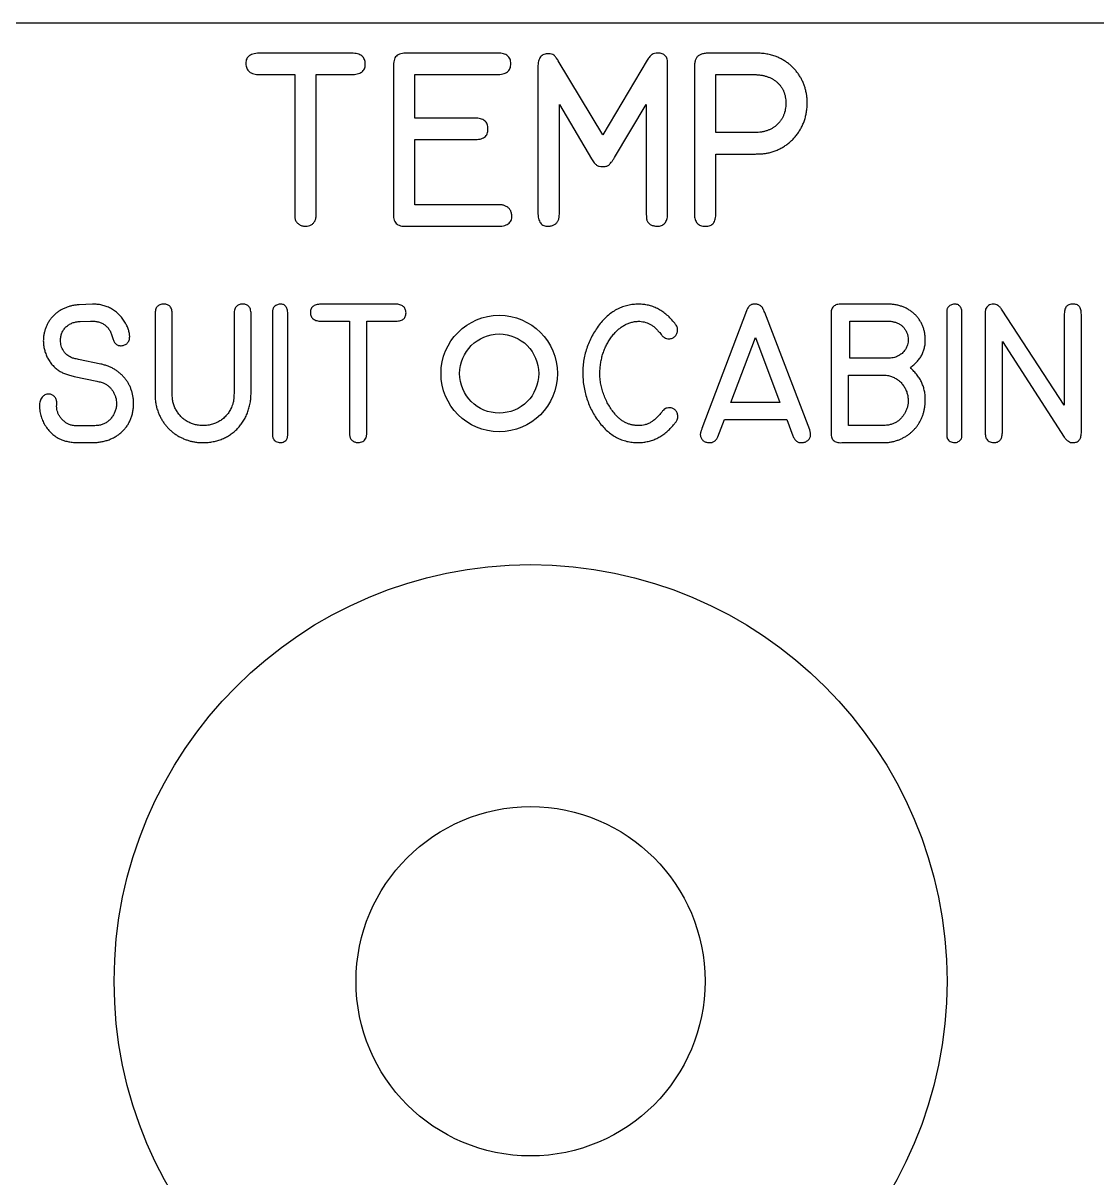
# Model space of a CAD drawing. Header units: inches. Extents: x 0.03 to 5.72, y 0.03 to 3.72.
# Drawn here: x 2.33 to 3.483, y 2.479 to 3.719 of the extents above; entities that cross this region are included whole.
import ezdxf

# ---------------------------------------------------------------- set-up
doc = ezdxf.new("R2010")
doc.units = ezdxf.units.IN
doc.header["$MEASUREMENT"] = 0

msp = doc.modelspace()

# ---------------------------------------------------------------- linework, layer by layer
at = {"color": 7, "linetype": 'Continuous', "lineweight": 25}
for p, q in [((5.2475, 3.7188), (0.5025, 3.7188)), ((2.6829, 3.6865), (2.5854, 3.6865)), ((2.8395, 3.6865), (2.743, 3.6865)), ((3.115, 3.6865), (3.0695, 3.6865)), ((2.7277, 3.6716), (2.7278, 3.5158)), ((2.8829, 3.6714), (2.8829, 3.5158)), ((2.9526, 3.5988), (2.9048, 3.6781)), ((3.0004, 3.6791), (2.9526, 3.5988)), ((3.0222, 3.5133), (3.0222, 3.6744)), ((2.584, 3.6635), (2.6217, 3.6636)), ((2.6217, 3.6636), (2.6217, 3.5162)), ((2.6447, 3.5148), (2.6447, 3.6636)), ((2.6447, 3.6636), (2.6821, 3.6636)), ((2.7507, 3.6167), (2.7507, 3.6636)), ((2.7507, 3.6636), (2.8384, 3.6636)), ((3.051, 3.6696), (3.051, 3.5135)), ((3.074, 3.6636), (3.1142, 3.6636)), ((3.074, 3.6012), (3.074, 3.6636)), ((2.9059, 3.5152), (2.9059, 3.6312)), ((2.9059, 3.6312), (2.9406, 3.5731)), ((2.9651, 3.5745), (2.9993, 3.6312)), ((2.9993, 3.6312), (2.9993, 3.5147)), ((2.8149, 3.6167), (2.7507, 3.6167)), ((3.1159, 3.6012), (3.074, 3.6012)), ((2.7507, 3.5236), (2.7507, 3.5937)), ((2.7507, 3.5937), (2.8138, 3.5937)), ((3.074, 3.5151), (3.074, 3.5782)), ((3.074, 3.5782), (3.1136, 3.5782)), ((2.8398, 3.5236), (2.7507, 3.5236)), ((2.7424, 3.5006), (2.8384, 3.5006)), ((2.4045, 3.417), (2.3901, 3.4163)), ((2.4058, 3.417), (2.4045, 3.417)), ((2.7296, 3.417), (2.6516, 3.417)), ((2.9911, 3.417), (2.9912, 3.417)), ((3.1069, 3.4099), (3.0591, 3.2834)), ((3.2594, 3.417), (3.2092, 3.417)), ((3.4482, 3.3087), (3.3815, 3.4107)), ((2.3912, 3.3985), (2.4024, 3.3988)), ((2.4024, 3.3988), (2.4036, 3.3988)), ((2.4716, 3.4064), (2.4717, 3.3229)), ((2.49, 3.3233), (2.49, 3.4059)), ((2.5565, 3.4048), (2.5565, 3.324)), ((2.5748, 3.322), (2.5749, 3.4048)), ((2.5978, 3.4064), (2.5979, 3.2785)), ((2.6142, 3.2785), (2.6142, 3.407)), ((2.6504, 3.3986), (2.6806, 3.3987)), ((2.6806, 3.3987), (2.6806, 3.2808)), ((2.699, 3.2796), (2.699, 3.3987)), ((2.699, 3.3987), (2.7289, 3.3987)), ((3.1748, 3.2819), (3.1266, 3.4079)), ((3.1977, 3.4057), (3.1978, 3.28)), ((3.2179, 3.3987), (3.2574, 3.3987)), ((3.2179, 3.3591), (3.2179, 3.3987)), ((3.322, 3.4064), (3.322, 3.2785)), ((3.3383, 3.2785), (3.3383, 3.407)), ((3.3634, 3.4055), (3.3634, 3.2803)), ((3.4482, 3.4051), (3.4482, 3.3087)), ((3.4666, 3.2787), (3.4666, 3.4059)), ((3.0901, 3.3115), (3.1165, 3.3813)), ((3.1165, 3.3813), (3.1429, 3.3115)), ((3.3818, 3.2789), (3.3818, 3.3769)), ((3.3818, 3.3769), (3.4482, 3.2742)), ((2.4135, 3.3527), (2.3894, 3.3576)), ((3.2578, 3.3591), (3.2179, 3.3591)), ((2.3849, 3.3394), (2.409, 3.3343)), ((3.2163, 3.2867), (3.2163, 3.3407)), ((3.2163, 3.3407), (3.2525, 3.3407)), ((2.3661, 3.3093), (2.3661, 3.3111)), ((3.1429, 3.3115), (3.0901, 3.3115)), ((2.4036, 3.2863), (2.3903, 3.2863)), ((3.0761, 3.2746), (3.0832, 3.2931)), ((3.0832, 3.2931), (3.1503, 3.2931)), ((3.1503, 3.2931), (3.1567, 3.2757)), ((3.2505, 3.2867), (3.2163, 3.2867)), ((2.3901, 3.2683), (2.4046, 3.2683)), ((3.2094, 3.2683), (3.2507, 3.2683))]:
    msp.add_line(p, q, dxfattribs=at)
for centre, radius in [((2.8413, 3.3425), 0.0625), ((2.8413, 3.3425), 0.0425), ((2.875, 2.69), 0.4473), ((2.875, 2.69), 0.1875)]:
    msp.add_circle(centre, radius, dxfattribs=at)
for points, knots in [([(2.5854, 3.6865), (2.5841, 3.6865), (2.5817, 3.6865), (2.5783, 3.6859), (2.5755, 3.6851), (2.5731, 3.6839), (2.5713, 3.6823), (2.57, 3.6804), (2.5693, 3.678), (2.5692, 3.6763), (2.5692, 3.6754)], [0, 0, 0, 0, 0.174047, 0.323777, 0.455577, 0.569309, 0.675346, 0.776885, 0.882429, 1, 1, 1, 1]), ([(2.6975, 3.6746), (2.6974, 3.6755), (2.6973, 3.6773), (2.6966, 3.6797), (2.6955, 3.6819), (2.6938, 3.6836), (2.6917, 3.6849), (2.6891, 3.6858), (2.6862, 3.6864), (2.684, 3.6864), (2.6829, 3.6865)], [0, 0, 0, 0, 0.130829, 0.247349, 0.357249, 0.465448, 0.577582, 0.702496, 0.841047, 1, 1, 1, 1]), ([(2.743, 3.6865), (2.7416, 3.6865), (2.7392, 3.6865), (2.7358, 3.686), (2.733, 3.685), (2.7308, 3.6835), (2.7292, 3.6813), (2.7282, 3.6786), (2.7277, 3.6753), (2.7277, 3.6729), (2.7277, 3.6716)], [0, 0, 0, 0, 0.158509, 0.290837, 0.404817, 0.504314, 0.603454, 0.715941, 0.846957, 1, 1, 1, 1]), ([(2.8537, 3.6752), (2.8537, 3.6761), (2.8537, 3.6778), (2.853, 3.6802), (2.8519, 3.6822), (2.8503, 3.6838), (2.8483, 3.6851), (2.8457, 3.6859), (2.8428, 3.6865), (2.8407, 3.6865), (2.8395, 3.6865)], [0, 0, 0, 0, 0.129754, 0.244204, 0.352358, 0.457624, 0.571353, 0.69607, 0.837509, 1, 1, 1, 1]), ([(2.8946, 3.6859), (2.8937, 3.6859), (2.8919, 3.6859), (2.8894, 3.6852), (2.8873, 3.6841), (2.8856, 3.6825), (2.8843, 3.6803), (2.8834, 3.6777), (2.8829, 3.6747), (2.8829, 3.6725), (2.8829, 3.6714)], [0, 0, 0, 0, 0.131363, 0.247704, 0.354167, 0.460184, 0.572987, 0.698011, 0.838777, 1, 1, 1, 1]), ([(2.9048, 3.6781), (2.9044, 3.6788), (2.9036, 3.6801), (2.9024, 3.6818), (2.9012, 3.6832), (2.8997, 3.6846), (2.8976, 3.6858), (2.8956, 3.6859), (2.8946, 3.6859)], [0, 0, 0, 0, 0.180134, 0.33639, 0.467656, 0.579524, 0.780795, 1, 1, 1, 1]), ([(3.0115, 3.6865), (3.0104, 3.6865), (3.0083, 3.6864), (3.0058, 3.6853), (3.0042, 3.6841), (3.003, 3.6827), (3.0016, 3.6811), (3.0008, 3.6798), (3.0004, 3.6791)], [0, 0, 0, 0, 0.233282, 0.442763, 0.55123, 0.677088, 0.828103, 1, 1, 1, 1]), ([(3.0222, 3.6744), (3.0222, 3.6753), (3.0222, 3.6772), (3.0218, 3.6798), (3.021, 3.682), (3.0198, 3.6838), (3.0182, 3.6851), (3.0163, 3.686), (3.014, 3.6865), (3.0123, 3.6865), (3.0115, 3.6865)], [0, 0, 0, 0, 0.155255, 0.291579, 0.412642, 0.523484, 0.629654, 0.738626, 0.861022, 1, 1, 1, 1]), ([(3.0695, 3.6865), (3.0679, 3.6865), (3.0648, 3.6866), (3.0606, 3.686), (3.0572, 3.685), (3.0545, 3.6833), (3.0527, 3.6808), (3.0515, 3.6777), (3.0509, 3.6739), (3.051, 3.6711), (3.051, 3.6696)], [0, 0, 0, 0, 0.166366, 0.305006, 0.421258, 0.519485, 0.61456, 0.722085, 0.849158, 1, 1, 1, 1]), ([(3.1376, 3.6832), (3.1359, 3.6837), (3.1326, 3.6848), (3.1273, 3.6859), (3.1214, 3.6864), (3.1173, 3.6864), (3.115, 3.6865)], [0, 0, 0, 0, 0.233429, 0.461202, 0.708246, 1, 1, 1, 1]), ([(3.1722, 3.6328), (3.1722, 3.6342), (3.1721, 3.6371), (3.1716, 3.6412), (3.1709, 3.6453), (3.1698, 3.6493), (3.1686, 3.6531), (3.1669, 3.6568), (3.1651, 3.6604), (3.1629, 3.6638), (3.1605, 3.667), (3.1578, 3.6701), (3.155, 3.6729), (3.1519, 3.6754), (3.1487, 3.6777), (3.1452, 3.6798), (3.1415, 3.6817), (3.139, 3.6827), (3.1376, 3.6832)], [0, 0, 0, 0, 0.066387, 0.13068, 0.194288, 0.256552, 0.318704, 0.380335, 0.4419, 0.504337, 0.566835, 0.627495, 0.688435, 0.749641, 0.810544, 0.872535, 0.935755, 1, 1, 1, 1]), ([(2.5692, 3.6754), (2.5692, 3.6745), (2.5693, 3.6727), (2.5701, 3.6703), (2.5712, 3.6681), (2.5729, 3.6665), (2.575, 3.6651), (2.5777, 3.6642), (2.5807, 3.6636), (2.5828, 3.6636), (2.584, 3.6635)], [0, 0, 0, 0, 0.129367, 0.244583, 0.353255, 0.461557, 0.575019, 0.700289, 0.84096, 1, 1, 1, 1]), ([(2.6821, 3.6636), (2.6833, 3.6636), (2.6856, 3.6636), (2.6887, 3.6641), (2.6914, 3.6649), (2.6937, 3.6661), (2.6954, 3.6677), (2.6966, 3.6697), (2.6974, 3.672), (2.6974, 3.6737), (2.6975, 3.6746)], [0, 0, 0, 0, 0.168067, 0.313873, 0.443459, 0.557405, 0.664641, 0.767971, 0.878026, 1, 1, 1, 1]), ([(2.8384, 3.6636), (2.8396, 3.6635), (2.8419, 3.6635), (2.8451, 3.6641), (2.8478, 3.6649), (2.8501, 3.6662), (2.8518, 3.6679), (2.853, 3.67), (2.8537, 3.6725), (2.8537, 3.6742), (2.8537, 3.6752)], [0, 0, 0, 0, 0.165475, 0.309871, 0.436909, 0.551529, 0.656124, 0.761672, 0.873792, 1, 1, 1, 1]), ([(3.1142, 3.6636), (3.1155, 3.6635), (3.1181, 3.6634), (3.1218, 3.663), (3.1254, 3.6624), (3.1287, 3.6614), (3.1318, 3.6603), (3.1347, 3.6589), (3.1374, 3.6572), (3.1398, 3.6553), (3.142, 3.6531), (3.1439, 3.6508), (3.1455, 3.6483), (3.1469, 3.6455), (3.1479, 3.6426), (3.1487, 3.6395), (3.1491, 3.6362), (3.1492, 3.6339), (3.1492, 3.6328)], [0, 0, 0, 0, 0.075225, 0.14701, 0.214898, 0.280258, 0.343138, 0.403888, 0.463927, 0.52242, 0.580489, 0.637187, 0.694459, 0.751777, 0.81027, 0.870392, 0.933887, 1, 1, 1, 1]), ([(3.1492, 3.6328), (3.1492, 3.6316), (3.1491, 3.6293), (3.1487, 3.626), (3.1479, 3.6229), (3.1469, 3.6199), (3.1456, 3.6171), (3.144, 3.6145), (3.1422, 3.6121), (3.14, 3.6099), (3.1377, 3.6078), (3.1351, 3.6061), (3.1324, 3.6046), (3.1294, 3.6034), (3.1263, 3.6024), (3.123, 3.6017), (3.1195, 3.6013), (3.1171, 3.6012), (3.1159, 3.6012)], [0, 0, 0, 0, 0.067407, 0.132145, 0.194963, 0.25534, 0.314146, 0.37279, 0.431476, 0.491242, 0.551162, 0.610846, 0.671051, 0.732084, 0.795194, 0.860884, 0.928726, 1, 1, 1, 1]), ([(3.1311, 3.5796), (3.1326, 3.58), (3.1356, 3.5808), (3.1398, 3.5824), (3.1439, 3.5843), (3.1477, 3.5865), (3.1513, 3.5891), (3.1546, 3.5919), (3.1578, 3.595), (3.1607, 3.5985), (3.1633, 3.6022), (3.1656, 3.6061), (3.1676, 3.6101), (3.1692, 3.6143), (3.1705, 3.6187), (3.1714, 3.6233), (3.172, 3.628), (3.1721, 3.6312), (3.1722, 3.6328)], [0, 0, 0, 0, 0.063812, 0.126203, 0.18775, 0.248413, 0.308698, 0.369177, 0.430621, 0.493096, 0.555841, 0.617552, 0.679581, 0.741648, 0.804235, 0.867923, 0.933075, 1, 1, 1, 1]), ([(2.8292, 3.6051), (2.8292, 3.606), (2.8291, 3.6077), (2.8285, 3.6102), (2.8274, 3.6123), (2.8257, 3.614), (2.8236, 3.6153), (2.8211, 3.6161), (2.8182, 3.6167), (2.816, 3.6167), (2.8149, 3.6167)], [0, 0, 0, 0, 0.131762, 0.248301, 0.356631, 0.464506, 0.57666, 0.700281, 0.839761, 1, 1, 1, 1]), ([(2.8138, 3.5937), (2.8151, 3.5937), (2.8174, 3.5937), (2.8206, 3.5942), (2.8233, 3.595), (2.8256, 3.5962), (2.8273, 3.5979), (2.8285, 3.6), (2.8292, 3.6024), (2.8292, 3.6041), (2.8292, 3.6051)], [0, 0, 0, 0, 0.168511, 0.315053, 0.442072, 0.555361, 0.660409, 0.76483, 0.875171, 1, 1, 1, 1]), ([(2.9406, 3.5731), (2.941, 3.5723), (2.9419, 3.5708), (2.9433, 3.5689), (2.9446, 3.5674), (2.9463, 3.5659), (2.9489, 3.5648), (2.9511, 3.5647), (2.9523, 3.5647)], [0, 0, 0, 0, 0.1807124, 0.3348062, 0.4651757, 0.5715678, 0.7728804, 1, 1, 1, 1]), ([(2.9523, 3.5647), (2.953, 3.5647), (2.9542, 3.5647), (2.956, 3.565), (2.9576, 3.5655), (2.959, 3.5663), (2.9604, 3.5676), (2.9618, 3.5694), (2.9635, 3.5717), (2.9646, 3.5735), (2.9651, 3.5745)], [0, 0, 0, 0, 0.11479, 0.216829, 0.313114, 0.402301, 0.506757, 0.63991, 0.804363, 1, 1, 1, 1]), ([(3.1136, 3.5782), (3.1155, 3.5782), (3.1188, 3.5782), (3.1234, 3.5784), (3.1274, 3.5788), (3.1299, 3.5793), (3.1311, 3.5796)], [0, 0, 0, 0, 0.31851, 0.568702, 0.787734, 1, 1, 1, 1]), ([(2.8473, 3.5227), (2.8469, 3.5229), (2.846, 3.5233), (2.8444, 3.5235), (2.8424, 3.5236), (2.8407, 3.5236), (2.8398, 3.5236)], [0, 0, 0, 0, 0.1851142, 0.3671247, 0.6151231, 1, 1, 1, 1]), ([(2.8549, 3.512), (2.8547, 3.5132), (2.8545, 3.5156), (2.8529, 3.5188), (2.8505, 3.5213), (2.8484, 3.5222), (2.8473, 3.5227)], [0, 0, 0, 0, 0.269511, 0.509617, 0.744319, 1, 1, 1, 1]), ([(2.6217, 3.5162), (2.6217, 3.5152), (2.6217, 3.5135), (2.6217, 3.5114), (2.6218, 3.5099), (2.6219, 3.509), (2.622, 3.5086)], [0, 0, 0, 0, 0.401467, 0.649783, 0.824414, 1, 1, 1, 1]), ([(2.6435, 3.5066), (2.6437, 3.507), (2.6441, 3.508), (2.6445, 3.5097), (2.6447, 3.512), (2.6447, 3.5137), (2.6447, 3.5148)], [0, 0, 0, 0, 0.1806883, 0.369676, 0.6224896, 1, 1, 1, 1]), ([(2.7278, 3.5158), (2.7277, 3.5145), (2.7276, 3.512), (2.7281, 3.5087), (2.729, 3.5059), (2.7305, 3.5036), (2.7326, 3.5021), (2.7354, 3.5011), (2.7387, 3.5006), (2.7411, 3.5006), (2.7424, 3.5006)], [0, 0, 0, 0, 0.158944, 0.291446, 0.404705, 0.504515, 0.603966, 0.715313, 0.846477, 1, 1, 1, 1]), ([(2.8384, 3.5006), (2.8397, 3.5006), (2.8422, 3.5006), (2.8457, 3.5011), (2.8486, 3.5019), (2.851, 3.5032), (2.8529, 3.5048), (2.8542, 3.5068), (2.8549, 3.5093), (2.8549, 3.511), (2.8549, 3.512)], [0, 0, 0, 0, 0.17315, 0.32387, 0.453868, 0.569336, 0.672569, 0.774373, 0.880492, 1, 1, 1, 1]), ([(2.8829, 3.5158), (2.8829, 3.5146), (2.883, 3.5123), (2.8834, 3.5091), (2.8843, 3.5064), (2.8855, 3.5041), (2.8871, 3.5025), (2.8891, 3.5013), (2.8915, 3.5006), (2.8932, 3.5006), (2.8941, 3.5006)], [0, 0, 0, 0, 0.17066, 0.317377, 0.446715, 0.559937, 0.663798, 0.767108, 0.877172, 1, 1, 1, 1]), ([(2.9047, 3.5069), (2.9049, 3.5074), (2.9053, 3.5084), (2.9057, 3.5102), (2.9059, 3.5125), (2.9059, 3.5142), (2.9059, 3.5152)], [0, 0, 0, 0, 0.1954549, 0.3950299, 0.6481362, 1, 1, 1, 1]), ([(2.9993, 3.5147), (2.9993, 3.5136), (2.9993, 3.5118), (2.9995, 3.5095), (2.9997, 3.5077), (3, 3.5067), (3.0001, 3.5063)], [0, 0, 0, 0, 0.376872, 0.644344, 0.837041, 1, 1, 1, 1]), ([(3.0109, 3.5006), (3.0117, 3.5007), (3.0134, 3.5007), (3.0156, 3.5013), (3.0176, 3.5024), (3.0193, 3.5038), (3.0205, 3.5057), (3.0214, 3.5079), (3.022, 3.5105), (3.0221, 3.5123), (3.0222, 3.5133)], [0, 0, 0, 0, 0.132576, 0.252169, 0.363846, 0.475345, 0.587061, 0.708262, 0.846159, 1, 1, 1, 1]), ([(3.051, 3.5135), (3.0511, 3.5125), (3.0511, 3.5106), (3.0517, 3.5079), (3.0526, 3.5056), (3.0539, 3.5038), (3.0556, 3.5023), (3.0576, 3.5013), (3.06, 3.5007), (3.0617, 3.5007), (3.0626, 3.5006)], [0, 0, 0, 0, 0.154019, 0.29141, 0.412809, 0.523599, 0.631833, 0.743852, 0.865353, 1, 1, 1, 1]), ([(3.0626, 3.5006), (3.0636, 3.5007), (3.0654, 3.5007), (3.0678, 3.5013), (3.0699, 3.5023), (3.0715, 3.5038), (3.0726, 3.5059), (3.0735, 3.5085), (3.0739, 3.5117), (3.0739, 3.5139), (3.074, 3.5151)], [0, 0, 0, 0, 0.134158, 0.249005, 0.352783, 0.451535, 0.558004, 0.683286, 0.828158, 1, 1, 1, 1]), ([(2.622, 3.5086), (2.6221, 3.508), (2.6225, 3.5069), (2.6234, 3.5054), (2.6246, 3.504), (2.626, 3.5029), (2.6276, 3.5019), (2.6294, 3.5012), (2.6312, 3.5007), (2.6325, 3.5007), (2.6332, 3.5006)], [0, 0, 0, 0, 0.120075, 0.238469, 0.3575, 0.484643, 0.612941, 0.740114, 0.867525, 1, 1, 1, 1]), ([(2.6332, 3.5006), (2.6343, 3.5007), (2.6365, 3.5008), (2.6394, 3.502), (2.6419, 3.5039), (2.643, 3.5057), (2.6435, 3.5066)], [0, 0, 0, 0, 0.271625, 0.513707, 0.751405, 1, 1, 1, 1]), ([(2.8941, 3.5006), (2.8953, 3.5007), (2.8976, 3.5009), (2.9007, 3.5023), (2.9033, 3.5042), (2.9043, 3.506), (2.9047, 3.5069)], [0, 0, 0, 0, 0.2677114, 0.5277566, 0.7742066, 1, 1, 1, 1]), ([(3.0001, 3.5063), (3.0006, 3.5055), (3.0017, 3.5038), (3.0043, 3.5021), (3.0074, 3.5009), (3.0097, 3.5007), (3.0109, 3.5006)], [0, 0, 0, 0, 0.231012, 0.460822, 0.711885, 1, 1, 1, 1]), ([(2.3901, 3.4163), (2.3887, 3.4162), (2.386, 3.416), (2.3821, 3.4152), (2.3783, 3.4142), (2.3748, 3.4129), (2.3714, 3.4113), (2.3683, 3.4094), (2.3653, 3.4072), (2.3626, 3.4046), (2.3601, 3.4019), (2.3579, 3.399), (2.3561, 3.3958), (2.3545, 3.3925), (2.3533, 3.389), (2.3524, 3.3854), (2.3518, 3.3816), (2.3517, 3.379), (2.3516, 3.3776)], [0, 0, 0, 0, 0.068381, 0.134233, 0.198524, 0.260693, 0.321999, 0.383071, 0.443897, 0.505669, 0.56708, 0.627587, 0.687368, 0.747729, 0.80835, 0.870166, 0.934001, 1, 1, 1, 1]), ([(2.4393, 3.3976), (2.4383, 3.3991), (2.4365, 3.4021), (2.433, 3.4059), (2.4292, 3.4093), (2.4249, 3.412), (2.4204, 3.4142), (2.4157, 3.4158), (2.4108, 3.4168), (2.4074, 3.4169), (2.4058, 3.417)], [0, 0, 0, 0, 0.131003, 0.257622, 0.382066, 0.507094, 0.631272, 0.753387, 0.87528, 1, 1, 1, 1]), ([(2.481, 3.417), (2.4802, 3.417), (2.4789, 3.4169), (2.477, 3.4164), (2.4753, 3.4156), (2.474, 3.4144), (2.4729, 3.4129), (2.4722, 3.411), (2.4718, 3.4088), (2.4717, 3.4072), (2.4716, 3.4064)], [0, 0, 0, 0, 0.132883, 0.253155, 0.363593, 0.471632, 0.58413, 0.707529, 0.844945, 1, 1, 1, 1]), ([(2.49, 3.4059), (2.49, 3.4068), (2.49, 3.4085), (2.4896, 3.4108), (2.4889, 3.4128), (2.4879, 3.4144), (2.4866, 3.4157), (2.4849, 3.4165), (2.483, 3.417), (2.4817, 3.417), (2.481, 3.417)], [0, 0, 0, 0, 0.1602456, 0.301305, 0.4264953, 0.5400818, 0.6453935, 0.7531546, 0.8686175, 1, 1, 1, 1]), ([(2.5658, 3.417), (2.565, 3.417), (2.5636, 3.417), (2.5617, 3.4164), (2.56, 3.4155), (2.5586, 3.4143), (2.5576, 3.4125), (2.557, 3.4103), (2.5565, 3.4077), (2.5565, 3.4058), (2.5565, 3.4048)], [0, 0, 0, 0, 0.126242, 0.2379, 0.341691, 0.442465, 0.551477, 0.677983, 0.826326, 1, 1, 1, 1]), ([(2.5749, 3.4048), (2.5748, 3.4058), (2.5748, 3.4078), (2.5744, 3.4104), (2.5738, 3.4126), (2.5728, 3.4143), (2.5715, 3.4156), (2.5699, 3.4165), (2.5679, 3.4169), (2.5665, 3.417), (2.5658, 3.417)], [0, 0, 0, 0, 0.175634, 0.3279, 0.453405, 0.561199, 0.659972, 0.761159, 0.873011, 1, 1, 1, 1]), ([(2.5989, 3.4133), (2.5987, 3.4129), (2.5983, 3.4122), (2.598, 3.4108), (2.5979, 3.4088), (2.5979, 3.4073), (2.5978, 3.4064)], [0, 0, 0, 0, 0.170737, 0.353675, 0.609135, 1, 1, 1, 1]), ([(2.6061, 3.417), (2.6054, 3.4169), (2.604, 3.4168), (2.6021, 3.4161), (2.6003, 3.4149), (2.5994, 3.4139), (2.5989, 3.4133)], [0, 0, 0, 0, 0.2528224, 0.4959079, 0.7378874, 1, 1, 1, 1]), ([(2.6142, 3.407), (2.6141, 3.4078), (2.6141, 3.4093), (2.6137, 3.4114), (2.6131, 3.4132), (2.6122, 3.4146), (2.611, 3.4158), (2.6096, 3.4165), (2.6079, 3.417), (2.6067, 3.417), (2.6061, 3.417)], [0, 0, 0, 0, 0.162439, 0.303775, 0.43068, 0.542576, 0.650112, 0.75758, 0.872008, 1, 1, 1, 1]), ([(2.6516, 3.417), (2.6505, 3.417), (2.6486, 3.417), (2.6459, 3.4165), (2.6436, 3.4159), (2.6417, 3.415), (2.6403, 3.4137), (2.6392, 3.4121), (2.6387, 3.4102), (2.6386, 3.4089), (2.6386, 3.4082)], [0, 0, 0, 0, 0.174047, 0.323777, 0.455577, 0.569309, 0.675346, 0.776885, 0.882429, 1, 1, 1, 1]), ([(2.7412, 3.4075), (2.7412, 3.4082), (2.7411, 3.4096), (2.7405, 3.4116), (2.7396, 3.4133), (2.7383, 3.4147), (2.7366, 3.4157), (2.7346, 3.4164), (2.7322, 3.4169), (2.7305, 3.417), (2.7296, 3.417)], [0, 0, 0, 0, 0.1308293, 0.2473485, 0.357249, 0.465448, 0.5775822, 0.7024959, 0.8410474, 1, 1, 1, 1]), ([(2.9912, 3.417), (2.9891, 3.4169), (2.9852, 3.4168), (2.9793, 3.4158), (2.9737, 3.4141), (2.9684, 3.4119), (2.9633, 3.4089), (2.9585, 3.4053), (2.9539, 3.401), (2.9512, 3.3978), (2.9498, 3.3961)], [0, 0, 0, 0, 0.126561, 0.248779, 0.369585, 0.489659, 0.611274, 0.73585, 0.8645, 1, 1, 1, 1]), ([(3.0289, 3.3977), (3.0275, 3.3993), (3.0249, 3.4023), (3.0205, 3.4062), (3.016, 3.4095), (3.0113, 3.4123), (3.0065, 3.4144), (3.0015, 3.4159), (2.9964, 3.4168), (2.9929, 3.4169), (2.9911, 3.417)], [0, 0, 0, 0, 0.140971, 0.27474, 0.402395, 0.524769, 0.644718, 0.762605, 0.88028, 1, 1, 1, 1]), ([(3.1161, 3.417), (3.1155, 3.417), (3.1146, 3.417), (3.1131, 3.4168), (3.1118, 3.4162), (3.1106, 3.4155), (3.1095, 3.4145), (3.1085, 3.4132), (3.1076, 3.4117), (3.1071, 3.4105), (3.1069, 3.4099)], [0, 0, 0, 0, 0.1216, 0.234761, 0.346222, 0.458938, 0.577979, 0.706875, 0.847112, 1, 1, 1, 1]), ([(3.1266, 3.4079), (3.1262, 3.4087), (3.1256, 3.4103), (3.1245, 3.4123), (3.1235, 3.414), (3.1223, 3.4152), (3.121, 3.4161), (3.1195, 3.4166), (3.1178, 3.417), (3.1167, 3.417), (3.1161, 3.417)], [0, 0, 0, 0, 0.1782, 0.330029, 0.459111, 0.5663, 0.664595, 0.76729, 0.87824, 1, 1, 1, 1]), ([(3.2092, 3.417), (3.2082, 3.417), (3.2065, 3.417), (3.204, 3.4166), (3.202, 3.4157), (3.2003, 3.4145), (3.199, 3.4128), (3.1981, 3.4108), (3.1977, 3.4084), (3.1977, 3.4066), (3.1977, 3.4057)], [0, 0, 0, 0, 0.148383, 0.278061, 0.393824, 0.500926, 0.609061, 0.723923, 0.853601, 1, 1, 1, 1]), ([(3.299, 3.379), (3.2989, 3.3803), (3.2988, 3.3829), (3.2982, 3.3868), (3.2973, 3.3905), (3.296, 3.394), (3.2945, 3.3973), (3.2925, 3.4004), (3.2903, 3.4033), (3.2877, 3.4061), (3.2849, 3.4086), (3.2818, 3.4107), (3.2786, 3.4126), (3.2751, 3.4142), (3.2715, 3.4153), (3.2676, 3.4163), (3.2636, 3.4168), (3.2608, 3.4169), (3.2594, 3.417)], [0, 0, 0, 0, 0.065667, 0.129271, 0.190795, 0.251478, 0.311279, 0.370829, 0.430761, 0.492448, 0.554243, 0.615247, 0.676077, 0.737571, 0.800409, 0.864501, 0.931168, 1, 1, 1, 1]), ([(3.3231, 3.4133), (3.3229, 3.4129), (3.3225, 3.4122), (3.3222, 3.4108), (3.322, 3.4088), (3.322, 3.4073), (3.322, 3.4064)], [0, 0, 0, 0, 0.170737, 0.353675, 0.609135, 1, 1, 1, 1]), ([(3.3303, 3.417), (3.3296, 3.4169), (3.3282, 3.4168), (3.3262, 3.4161), (3.3245, 3.4149), (3.3235, 3.4139), (3.3231, 3.4133)], [0, 0, 0, 0, 0.2528224, 0.4959079, 0.7378874, 1, 1, 1, 1]), ([(3.3383, 3.407), (3.3383, 3.4078), (3.3383, 3.4093), (3.3379, 3.4114), (3.3372, 3.4132), (3.3363, 3.4146), (3.3352, 3.4158), (3.3338, 3.4165), (3.3321, 3.417), (3.3309, 3.417), (3.3303, 3.417)], [0, 0, 0, 0, 0.162439, 0.303775, 0.43068, 0.542576, 0.650112, 0.75758, 0.872008, 1, 1, 1, 1]), ([(3.3638, 3.4116), (3.3637, 3.4112), (3.3635, 3.4106), (3.3634, 3.4093), (3.3634, 3.4076), (3.3634, 3.4063), (3.3634, 3.4055)], [0, 0, 0, 0, 0.164011, 0.339607, 0.5985, 1, 1, 1, 1]), ([(3.372, 3.417), (3.3711, 3.4169), (3.3693, 3.4168), (3.3669, 3.4155), (3.3649, 3.4139), (3.3642, 3.4123), (3.3638, 3.4116)], [0, 0, 0, 0, 0.257226, 0.515442, 0.763924, 1, 1, 1, 1]), ([(3.3815, 3.4107), (3.3812, 3.4112), (3.3804, 3.4123), (3.3793, 3.4137), (3.3781, 3.4148), (3.3767, 3.4159), (3.3746, 3.4169), (3.3729, 3.4169), (3.372, 3.417)], [0, 0, 0, 0, 0.169217, 0.3203, 0.451757, 0.567066, 0.78044, 1, 1, 1, 1]), ([(3.4575, 3.417), (3.4567, 3.417), (3.4553, 3.4169), (3.4533, 3.4165), (3.4516, 3.4156), (3.4503, 3.4144), (3.4493, 3.4127), (3.4486, 3.4106), (3.4483, 3.408), (3.4482, 3.4061), (3.4482, 3.4051)], [0, 0, 0, 0, 0.130999, 0.246717, 0.350533, 0.449564, 0.555403, 0.679484, 0.826682, 1, 1, 1, 1]), ([(3.4666, 3.4059), (3.4666, 3.4068), (3.4665, 3.4085), (3.4661, 3.4109), (3.4655, 3.4129), (3.4645, 3.4145), (3.4631, 3.4157), (3.4615, 3.4166), (3.4596, 3.417), (3.4582, 3.417), (3.4575, 3.417)], [0, 0, 0, 0, 0.16208, 0.304988, 0.429155, 0.54241, 0.64608, 0.754429, 0.869073, 1, 1, 1, 1]), ([(2.37, 3.3781), (2.3701, 3.3795), (2.3703, 3.3822), (2.3715, 3.3861), (2.3733, 3.3896), (2.3759, 3.3926), (2.379, 3.3951), (2.3827, 3.3969), (2.3868, 3.3981), (2.3897, 3.3984), (2.3912, 3.3985)], [0, 0, 0, 0, 0.129699, 0.250963, 0.369076, 0.488549, 0.609183, 0.731673, 0.861054, 1, 1, 1, 1]), ([(2.4036, 3.3988), (2.405, 3.3987), (2.4079, 3.3986), (2.4119, 3.3977), (2.4155, 3.3962), (2.4186, 3.3942), (2.4213, 3.3914), (2.4235, 3.3882), (2.4252, 3.3843), (2.4259, 3.3815), (2.4263, 3.3801)], [0, 0, 0, 0, 0.136644, 0.262932, 0.380987, 0.495106, 0.610496, 0.730734, 0.859322, 1, 1, 1, 1]), ([(2.4444, 3.3821), (2.4443, 3.3833), (2.4442, 3.3858), (2.4431, 3.3897), (2.4415, 3.3937), (2.44, 3.3963), (2.4393, 3.3976)], [0, 0, 0, 0, 0.214499, 0.459554, 0.724968, 1, 1, 1, 1]), ([(2.6386, 3.4082), (2.6386, 3.4074), (2.6387, 3.406), (2.6393, 3.404), (2.6402, 3.4023), (2.6416, 3.401), (2.6433, 3.3999), (2.6454, 3.3992), (2.6478, 3.3987), (2.6495, 3.3987), (2.6504, 3.3986)], [0, 0, 0, 0, 0.129367, 0.244583, 0.353255, 0.461557, 0.575019, 0.700289, 0.84096, 1, 1, 1, 1]), ([(2.7289, 3.3987), (2.7299, 3.3987), (2.7317, 3.3987), (2.7342, 3.3991), (2.7364, 3.3997), (2.7382, 3.4007), (2.7396, 3.402), (2.7405, 3.4036), (2.7412, 3.4054), (2.7412, 3.4068), (2.7412, 3.4075)], [0, 0, 0, 0, 0.168067, 0.313873, 0.443459, 0.557405, 0.664641, 0.767971, 0.878026, 1, 1, 1, 1]), ([(2.9494, 3.3429), (2.9495, 3.3448), (2.9496, 3.3485), (2.9503, 3.3538), (2.9513, 3.359), (2.9527, 3.364), (2.9544, 3.3688), (2.9566, 3.3733), (2.959, 3.3777), (2.9618, 3.3818), (2.9649, 3.3856), (2.9681, 3.3889), (2.9715, 3.3917), (2.975, 3.3941), (2.9787, 3.396), (2.9826, 3.3974), (2.9866, 3.3983), (2.9893, 3.3985), (2.9907, 3.3986)], [0, 0, 0, 0, 0.073672, 0.144808, 0.214096, 0.282072, 0.348651, 0.414274, 0.479768, 0.545566, 0.60964, 0.670672, 0.728318, 0.784091, 0.838278, 0.891672, 0.945302, 1, 1, 1, 1]), ([(2.9907, 3.3986), (2.9918, 3.3986), (2.9939, 3.3985), (2.9971, 3.3979), (3.0002, 3.397), (3.0031, 3.3956), (3.0059, 3.3939), (3.0087, 3.3918), (3.0113, 3.3892), (3.0129, 3.3873), (3.0137, 3.3864)], [0, 0, 0, 0, 0.119873, 0.239099, 0.355666, 0.475593, 0.597491, 0.72553, 0.858394, 1, 1, 1, 1]), ([(3.0329, 3.3893), (3.0329, 3.39), (3.0329, 3.3914), (3.0321, 3.3934), (3.0307, 3.3955), (3.0296, 3.3969), (3.0289, 3.3977)], [0, 0, 0, 0, 0.217331, 0.424758, 0.675269, 1, 1, 1, 1]), ([(3.2574, 3.3987), (3.2583, 3.3986), (3.2599, 3.3986), (3.2619, 3.3986), (3.2637, 3.3984), (3.2647, 3.3981), (3.2652, 3.398)], [0, 0, 0, 0, 0.340016, 0.590445, 0.793003, 1, 1, 1, 1]), ([(3.2652, 3.398), (3.2663, 3.3977), (3.2685, 3.3971), (3.2715, 3.3957), (3.2741, 3.3937), (3.2763, 3.3913), (3.2783, 3.3886), (3.2796, 3.3856), (3.2805, 3.3824), (3.2806, 3.3801), (3.2806, 3.379)], [0, 0, 0, 0, 0.1286811, 0.251034, 0.3741464, 0.4985546, 0.6232262, 0.7462417, 0.870073, 1, 1, 1, 1]), ([(2.9498, 3.3961), (2.9484, 3.3942), (2.9455, 3.3903), (2.9417, 3.3842), (2.9385, 3.3778), (2.9359, 3.3712), (2.9337, 3.3645), (2.9322, 3.3576), (2.9312, 3.3508), (2.931, 3.3461), (2.931, 3.3438)], [0, 0, 0, 0, 0.12811, 0.255289, 0.381248, 0.50707, 0.63174, 0.755364, 0.877608, 1, 1, 1, 1]), ([(3.0137, 3.3864), (3.0142, 3.3857), (3.0151, 3.3846), (3.0164, 3.3831), (3.0176, 3.3819), (3.0191, 3.3808), (3.0211, 3.3798), (3.0229, 3.3798), (3.0238, 3.3797)], [0, 0, 0, 0, 0.18622, 0.345944, 0.48012, 0.589873, 0.786183, 1, 1, 1, 1]), ([(3.0238, 3.3797), (3.0244, 3.3798), (3.0256, 3.3799), (3.0274, 3.3805), (3.029, 3.3814), (3.0303, 3.3825), (3.0315, 3.384), (3.0323, 3.3856), (3.0328, 3.3874), (3.0329, 3.3887), (3.0329, 3.3893)], [0, 0, 0, 0, 0.12848, 0.252983, 0.372188, 0.496943, 0.620589, 0.743529, 0.867389, 1, 1, 1, 1]), ([(2.3516, 3.3776), (2.3517, 3.3761), (2.3519, 3.3729), (2.3527, 3.3683), (2.3541, 3.3638), (2.356, 3.3595), (2.3584, 3.3555), (2.3612, 3.3518), (2.3644, 3.3485), (2.3668, 3.3468), (2.368, 3.3459)], [0, 0, 0, 0, 0.1274508, 0.2540327, 0.3799176, 0.5074309, 0.6339409, 0.7569213, 0.8782407, 1, 1, 1, 1]), ([(2.3815, 3.3596), (2.3807, 3.3601), (2.3791, 3.3609), (2.3768, 3.3626), (2.3748, 3.3646), (2.3731, 3.3669), (2.3718, 3.3694), (2.3708, 3.3722), (2.3702, 3.3751), (2.3701, 3.377), (2.37, 3.3781)], [0, 0, 0, 0, 0.121612, 0.242447, 0.362945, 0.488851, 0.614853, 0.740468, 0.867254, 1, 1, 1, 1]), ([(2.4263, 3.3801), (2.4265, 3.3794), (2.4269, 3.3782), (2.4277, 3.3766), (2.4286, 3.3752), (2.4297, 3.3741), (2.4309, 3.3733), (2.4322, 3.3727), (2.4337, 3.3724), (2.4347, 3.3724), (2.4353, 3.3724)], [0, 0, 0, 0, 0.1540208, 0.2932556, 0.4178973, 0.5368468, 0.6468786, 0.7592904, 0.8769615, 1, 1, 1, 1]), ([(2.4353, 3.3724), (2.4359, 3.3725), (2.4372, 3.3726), (2.439, 3.3731), (2.4406, 3.3739), (2.4419, 3.3751), (2.443, 3.3765), (2.4438, 3.3782), (2.4443, 3.3801), (2.4444, 3.3814), (2.4444, 3.3821)], [0, 0, 0, 0, 0.1308797, 0.2531235, 0.3716099, 0.4916762, 0.6123686, 0.7347088, 0.8626396, 1, 1, 1, 1]), ([(3.2806, 3.379), (3.2806, 3.378), (3.2805, 3.3761), (3.2799, 3.3734), (3.2789, 3.3708), (3.2776, 3.3683), (3.276, 3.3661), (3.274, 3.3641), (3.2717, 3.3624), (3.2701, 3.3615), (3.2692, 3.361)], [0, 0, 0, 0, 0.127249, 0.251184, 0.374446, 0.499025, 0.623972, 0.747411, 0.872057, 1, 1, 1, 1]), ([(3.2829, 3.3489), (3.2841, 3.3499), (3.2867, 3.3518), (3.29, 3.355), (3.2928, 3.3584), (3.2952, 3.3621), (3.2969, 3.366), (3.2981, 3.3701), (3.2989, 3.3745), (3.299, 3.3775), (3.299, 3.379)], [0, 0, 0, 0, 0.135811, 0.265483, 0.389379, 0.51051, 0.62995, 0.749404, 0.87281, 1, 1, 1, 1]), ([(3.2692, 3.361), (3.2685, 3.3607), (3.267, 3.36), (3.2645, 3.3594), (3.2614, 3.3591), (3.2591, 3.3591), (3.2578, 3.3591)], [0, 0, 0, 0, 0.204341, 0.4182, 0.670963, 1, 1, 1, 1]), ([(2.3894, 3.3576), (2.3886, 3.3578), (2.3871, 3.3581), (2.385, 3.3586), (2.3832, 3.3591), (2.3821, 3.3595), (2.3815, 3.3596)], [0, 0, 0, 0, 0.302919, 0.569251, 0.801778, 1, 1, 1, 1]), ([(2.4486, 3.3102), (2.4486, 3.3115), (2.4485, 3.3141), (2.448, 3.3179), (2.4472, 3.3216), (2.4462, 3.3251), (2.4448, 3.3285), (2.4432, 3.3317), (2.4413, 3.3348), (2.4391, 3.3377), (2.4366, 3.3404), (2.434, 3.3429), (2.4311, 3.3451), (2.428, 3.3472), (2.4246, 3.3489), (2.4211, 3.3504), (2.4174, 3.3517), (2.4148, 3.3523), (2.4135, 3.3527)], [0, 0, 0, 0, 0.065995, 0.130262, 0.192676, 0.254053, 0.314151, 0.374557, 0.435265, 0.49621, 0.557413, 0.618187, 0.679031, 0.740776, 0.803132, 0.866769, 0.932378, 1, 1, 1, 1]), ([(3.299, 3.3138), (3.299, 3.3155), (3.2989, 3.3188), (3.2982, 3.3236), (3.297, 3.3282), (3.2953, 3.3326), (3.2931, 3.3368), (3.2902, 3.3409), (3.2868, 3.345), (3.2842, 3.3476), (3.2829, 3.3489)], [0, 0, 0, 0, 0.126502, 0.247629, 0.365751, 0.481467, 0.59963, 0.724371, 0.857897, 1, 1, 1, 1]), ([(2.368, 3.3459), (2.3691, 3.3452), (2.3715, 3.3437), (2.3754, 3.342), (2.38, 3.3405), (2.3832, 3.3398), (2.3849, 3.3394)], [0, 0, 0, 0, 0.216027, 0.452166, 0.713427, 1, 1, 1, 1]), ([(2.931, 3.3438), (2.9311, 3.3414), (2.9312, 3.3366), (2.932, 3.3293), (2.9335, 3.3223), (2.9354, 3.3154), (2.9379, 3.3087), (2.9409, 3.3023), (2.9444, 3.2961), (2.9471, 3.2924), (2.9485, 3.2905)], [0, 0, 0, 0, 0.128002, 0.254475, 0.380313, 0.506069, 0.631037, 0.754574, 0.877253, 1, 1, 1, 1]), ([(2.9657, 3.299), (2.9644, 3.3005), (2.962, 3.3036), (2.9588, 3.3086), (2.956, 3.3139), (2.9537, 3.3195), (2.9518, 3.3253), (2.9504, 3.3311), (2.9496, 3.337), (2.9494, 3.341), (2.9494, 3.3429)], [0, 0, 0, 0, 0.123429, 0.246362, 0.371654, 0.499321, 0.627274, 0.75299, 0.87671, 1, 1, 1, 1]), ([(3.2525, 3.3407), (3.2536, 3.3407), (3.2555, 3.3407), (3.2582, 3.3405), (3.2604, 3.3401), (3.2618, 3.3396), (3.2626, 3.3393)], [0, 0, 0, 0, 0.322645, 0.563922, 0.776816, 1, 1, 1, 1]), ([(3.2626, 3.3393), (3.2638, 3.3388), (3.2664, 3.3378), (3.2699, 3.3356), (3.273, 3.3328), (3.2756, 3.3295), (3.2778, 3.3259), (3.2794, 3.3219), (3.2804, 3.3178), (3.2805, 3.315), (3.2806, 3.3136)], [0, 0, 0, 0, 0.124045, 0.245568, 0.368576, 0.494864, 0.622125, 0.747201, 0.872184, 1, 1, 1, 1]), ([(2.409, 3.3343), (2.4098, 3.3341), (2.4114, 3.3338), (2.4137, 3.3332), (2.4157, 3.3326), (2.4168, 3.3321), (2.4174, 3.3318)], [0, 0, 0, 0, 0.3024107, 0.5681226, 0.8006313, 1, 1, 1, 1]), ([(2.4174, 3.3318), (2.4183, 3.3313), (2.4202, 3.3302), (2.4227, 3.3282), (2.4248, 3.3258), (2.4268, 3.3231), (2.4282, 3.3201), (2.4294, 3.317), (2.4301, 3.3137), (2.4302, 3.3115), (2.4303, 3.3104)], [0, 0, 0, 0, 0.12257, 0.244174, 0.366966, 0.493233, 0.620313, 0.746003, 0.871694, 1, 1, 1, 1]), ([(2.4717, 3.3229), (2.4717, 3.3217), (2.4716, 3.3194), (2.4718, 3.3162), (2.472, 3.3133), (2.4724, 3.3099), (2.4733, 3.3058), (2.4744, 3.3027), (2.475, 3.3011)], [0, 0, 0, 0, 0.162315, 0.307729, 0.438789, 0.553049, 0.771641, 1, 1, 1, 1]), ([(2.4941, 3.3038), (2.4934, 3.3051), (2.492, 3.3077), (2.4908, 3.3113), (2.4904, 3.3143), (2.4902, 3.317), (2.49, 3.32), (2.49, 3.3222), (2.49, 3.3233)], [0, 0, 0, 0, 0.226132, 0.43652, 0.547971, 0.679244, 0.829318, 1, 1, 1, 1]), ([(2.5565, 3.324), (2.5565, 3.323), (2.5565, 3.3212), (2.5564, 3.3185), (2.5563, 3.3162), (2.556, 3.3136), (2.5555, 3.3106), (2.5546, 3.3084), (2.5542, 3.3074)], [0, 0, 0, 0, 0.1765714, 0.3312615, 0.4688815, 0.5877579, 0.7996041, 1, 1, 1, 1]), ([(2.3575, 3.3205), (2.3567, 3.3204), (2.3553, 3.3203), (2.3534, 3.3196), (2.3516, 3.3185), (2.3502, 3.317), (2.349, 3.3151), (2.3481, 3.3129), (2.3476, 3.3104), (2.3475, 3.3086), (2.3475, 3.3077)], [0, 0, 0, 0, 0.118909, 0.232606, 0.342759, 0.45914, 0.581235, 0.710433, 0.847594, 1, 1, 1, 1]), ([(2.3661, 3.3111), (2.3661, 3.3117), (2.366, 3.313), (2.3655, 3.3148), (2.3647, 3.3164), (2.3637, 3.3178), (2.3624, 3.3189), (2.3609, 3.3198), (2.3592, 3.3203), (2.3581, 3.3204), (2.3575, 3.3205)], [0, 0, 0, 0, 0.138166, 0.267374, 0.391592, 0.514994, 0.635999, 0.752353, 0.874042, 1, 1, 1, 1]), ([(2.5231, 3.2683), (2.525, 3.2684), (2.5287, 3.2685), (2.534, 3.2693), (2.5391, 3.2706), (2.5439, 3.2722), (2.5484, 3.2744), (2.5526, 3.2769), (2.5566, 3.2799), (2.5603, 3.2834), (2.5636, 3.2872), (2.5665, 3.2913), (2.569, 3.2957), (2.5711, 3.3004), (2.5726, 3.3054), (2.5739, 3.3107), (2.5746, 3.3162), (2.5747, 3.32), (2.5748, 3.322)], [0, 0, 0, 0, 0.067184, 0.131443, 0.193692, 0.254383, 0.314039, 0.373348, 0.432588, 0.493204, 0.553929, 0.614277, 0.674678, 0.736126, 0.798412, 0.863214, 0.930107, 1, 1, 1, 1]), ([(3.2806, 3.3136), (3.2806, 3.3124), (3.2805, 3.31), (3.2798, 3.3065), (3.2786, 3.3031), (3.277, 3.2999), (3.2751, 3.2969), (3.2728, 3.2942), (3.2702, 3.2918), (3.2682, 3.2905), (3.2672, 3.2898)], [0, 0, 0, 0, 0.126585, 0.250615, 0.375797, 0.502464, 0.628352, 0.751853, 0.87504, 1, 1, 1, 1]), ([(3.2681, 3.2705), (3.2693, 3.2709), (3.2716, 3.2717), (3.2748, 3.2733), (3.278, 3.275), (3.2809, 3.2769), (3.2836, 3.279), (3.2861, 3.2814), (3.2885, 3.284), (3.2906, 3.2868), (3.2926, 3.2897), (3.2942, 3.2928), (3.2957, 3.296), (3.2969, 3.2993), (3.2978, 3.3028), (3.2984, 3.3063), (3.2989, 3.31), (3.2989, 3.3125), (3.299, 3.3138)], [0, 0, 0, 0, 0.064827, 0.12781, 0.190041, 0.251426, 0.31205, 0.372678, 0.433337, 0.495205, 0.557063, 0.619022, 0.679985, 0.742095, 0.804314, 0.868424, 0.932975, 1, 1, 1, 1]), ([(2.3475, 3.3077), (2.3476, 3.3058), (2.3478, 3.3019), (2.3492, 3.2962), (2.3512, 3.2908), (2.3541, 3.2858), (2.3575, 3.2811), (2.3616, 3.2771), (2.3663, 3.2737), (2.3697, 3.2721), (2.3715, 3.2712)], [0, 0, 0, 0, 0.127253, 0.252347, 0.376096, 0.502812, 0.62837, 0.751743, 0.874653, 1, 1, 1, 1]), ([(2.3659, 3.3073), (2.3659, 3.3075), (2.3659, 3.3082), (2.366, 3.3088), (2.3661, 3.3093)], [0, 0, 0, 0, 0.337311, 1, 1, 1, 1]), ([(2.3811, 3.2872), (2.3801, 3.2876), (2.378, 3.2883), (2.3752, 3.2901), (2.3726, 3.2923), (2.3703, 3.2949), (2.3684, 3.2978), (2.367, 3.3008), (2.3662, 3.304), (2.366, 3.3062), (2.3659, 3.3073)], [0, 0, 0, 0, 0.123948, 0.246904, 0.372712, 0.502718, 0.632605, 0.757367, 0.878576, 1, 1, 1, 1]), ([(2.4046, 3.2683), (2.4062, 3.2684), (2.4093, 3.2685), (2.4139, 3.2692), (2.4182, 3.2701), (2.4223, 3.2714), (2.4261, 3.2731), (2.4298, 3.275), (2.4332, 3.2774), (2.4363, 3.2801), (2.4391, 3.283), (2.4416, 3.2862), (2.4437, 3.2897), (2.4454, 3.2933), (2.4468, 3.2972), (2.4478, 3.3013), (2.4485, 3.3057), (2.4486, 3.3087), (2.4486, 3.3102)], [0, 0, 0, 0, 0.070174, 0.1377999, 0.202503, 0.2659365, 0.3270388, 0.3876585, 0.4477824, 0.5084636, 0.568977, 0.6279244, 0.6870269, 0.7463526, 0.8063354, 0.8684734, 0.932872, 1, 1, 1, 1]), ([(2.4303, 3.3104), (2.4302, 3.309), (2.4301, 3.3063), (2.429, 3.3024), (2.4275, 3.2988), (2.4254, 3.2955), (2.4228, 3.2925), (2.4199, 3.2901), (2.4166, 3.2883), (2.4142, 3.2875), (2.4129, 3.2872)], [0, 0, 0, 0, 0.131369, 0.258837, 0.384038, 0.511975, 0.637825, 0.758189, 0.87814, 1, 1, 1, 1]), ([(2.475, 3.3011), (2.4755, 3.2998), (2.4765, 3.2973), (2.4784, 3.2938), (2.4804, 3.2905), (2.4827, 3.2874), (2.4851, 3.2844), (2.4878, 3.2818), (2.4907, 3.2793), (2.4938, 3.277), (2.4971, 3.275), (2.5005, 3.2733), (2.504, 3.2718), (2.5076, 3.2705), (2.5113, 3.2696), (2.5151, 3.2688), (2.5191, 3.2684), (2.5218, 3.2684), (2.5231, 3.2683)], [0, 0, 0, 0, 0.0658384, 0.12995, 0.1924372, 0.2543632, 0.3157605, 0.3769406, 0.4379406, 0.4998666, 0.5619109, 0.6229888, 0.6841734, 0.745818, 0.8077637, 0.8703269, 0.9342752, 1, 1, 1, 1]), ([(2.5231, 3.2867), (2.5216, 3.2867), (2.5185, 3.2868), (2.5141, 3.2877), (2.5099, 3.2891), (2.506, 3.2911), (2.5024, 3.2935), (2.4992, 3.2965), (2.4964, 3.2999), (2.4948, 3.3025), (2.4941, 3.3038)], [0, 0, 0, 0, 0.1315439, 0.2568881, 0.3811533, 0.5034734, 0.6261227, 0.7474329, 0.8717549, 1, 1, 1, 1]), ([(2.5542, 3.3074), (2.5535, 3.3058), (2.5522, 3.3028), (2.5494, 3.2987), (2.5461, 3.2951), (2.5422, 3.2921), (2.5379, 3.2897), (2.5333, 3.288), (2.5283, 3.2869), (2.5249, 3.2867), (2.5231, 3.2867)], [0, 0, 0, 0, 0.128008, 0.251583, 0.372956, 0.495252, 0.618288, 0.741521, 0.867983, 1, 1, 1, 1]), ([(2.9911, 3.2867), (2.9899, 3.2867), (2.9875, 3.2867), (2.984, 3.2873), (2.9806, 3.2882), (2.9774, 3.2896), (2.9742, 3.2913), (2.9712, 3.2935), (2.9683, 3.296), (2.9666, 3.298), (2.9657, 3.299)], [0, 0, 0, 0, 0.123712, 0.244398, 0.364644, 0.484372, 0.606921, 0.731908, 0.862543, 1, 1, 1, 1]), ([(3.0159, 3.3012), (3.015, 3.3001), (3.0132, 3.2978), (3.0103, 3.2948), (3.0073, 3.2922), (3.0042, 3.2901), (3.0011, 3.2885), (2.9978, 3.2874), (2.9945, 3.2867), (2.9923, 3.2867), (2.9911, 3.2867)], [0, 0, 0, 0, 0.149864, 0.289861, 0.421163, 0.544177, 0.661735, 0.775991, 0.887369, 1, 1, 1, 1]), ([(3.0242, 3.3057), (3.0234, 3.3057), (3.0218, 3.3056), (3.0195, 3.3048), (3.0176, 3.3033), (3.0165, 3.302), (3.0159, 3.3012)], [0, 0, 0, 0, 0.259798, 0.482573, 0.716463, 1, 1, 1, 1]), ([(3.0332, 3.2963), (3.0331, 3.297), (3.033, 3.2983), (3.0326, 3.3002), (3.0317, 3.3018), (3.0307, 3.3031), (3.0293, 3.3043), (3.0278, 3.3051), (3.0261, 3.3056), (3.0248, 3.3057), (3.0242, 3.3057)], [0, 0, 0, 0, 0.140842, 0.269864, 0.392287, 0.511159, 0.631131, 0.747646, 0.870232, 1, 1, 1, 1]), ([(2.3903, 3.2863), (2.3893, 3.2863), (2.3876, 3.2863), (2.3851, 3.2864), (2.383, 3.2867), (2.3817, 3.287), (2.3811, 3.2872)], [0, 0, 0, 0, 0.3046897, 0.5682597, 0.8018294, 1, 1, 1, 1]), ([(2.4129, 3.2872), (2.4123, 3.2871), (2.4108, 3.2868), (2.4083, 3.2866), (2.4059, 3.2863), (2.4043, 3.2863), (2.4036, 3.2863)], [0, 0, 0, 0, 0.212682, 0.493091, 0.776251, 1, 1, 1, 1]), ([(2.9485, 3.2905), (2.9499, 3.2887), (2.9527, 3.2853), (2.9573, 3.2807), (2.9622, 3.2769), (2.9673, 3.2737), (2.9727, 3.2713), (2.9783, 3.2696), (2.9841, 3.2685), (2.988, 3.2684), (2.99, 3.2683)], [0, 0, 0, 0, 0.139278, 0.27153, 0.397654, 0.519268, 0.638444, 0.757385, 0.876903, 1, 1, 1, 1]), ([(3.026, 3.2845), (3.0266, 3.2851), (3.0278, 3.2864), (3.0294, 3.2883), (3.0307, 3.2899), (3.0319, 3.2917), (3.033, 3.2938), (3.0331, 3.2955), (3.0332, 3.2963)], [0, 0, 0, 0, 0.200215, 0.371652, 0.518084, 0.638274, 0.834208, 1, 1, 1, 1]), ([(3.2672, 3.2898), (3.2662, 3.2893), (3.264, 3.2883), (3.2609, 3.2875), (3.2582, 3.287), (3.2559, 3.2868), (3.2533, 3.2867), (3.2514, 3.2867), (3.2505, 3.2867)], [0, 0, 0, 0, 0.2070566, 0.4246742, 0.5441254, 0.6795889, 0.8314549, 1, 1, 1, 1]), ([(2.5979, 3.2785), (2.5979, 3.2777), (2.5979, 3.2765), (2.5979, 3.2749), (2.5981, 3.2738), (2.5984, 3.2732), (2.5985, 3.2728)], [0, 0, 0, 0, 0.400719, 0.653819, 0.825724, 1, 1, 1, 1]), ([(2.6133, 3.272), (2.6134, 3.2724), (2.6137, 3.2732), (2.614, 3.2746), (2.6142, 3.2764), (2.6142, 3.2777), (2.6142, 3.2785)], [0, 0, 0, 0, 0.196636, 0.386764, 0.637659, 1, 1, 1, 1]), ([(2.6806, 3.2808), (2.6806, 3.2799), (2.6806, 3.2786), (2.6806, 3.2769), (2.6807, 3.2757), (2.6808, 3.275), (2.6808, 3.2747)], [0, 0, 0, 0, 0.401467, 0.649783, 0.824414, 1, 1, 1, 1]), ([(2.6808, 3.2747), (2.681, 3.2742), (2.6813, 3.2733), (2.682, 3.2721), (2.6829, 3.271), (2.6841, 3.2701), (2.6854, 3.2693), (2.6868, 3.2688), (2.6882, 3.2684), (2.6893, 3.2683), (2.6898, 3.2683)], [0, 0, 0, 0, 0.120075, 0.238469, 0.3575, 0.484643, 0.612941, 0.740114, 0.867525, 1, 1, 1, 1]), ([(2.6981, 3.2731), (2.6982, 3.2734), (2.6985, 3.2742), (2.6989, 3.2756), (2.699, 3.2774), (2.699, 3.2788), (2.699, 3.2796)], [0, 0, 0, 0, 0.1806883, 0.369676, 0.6224896, 1, 1, 1, 1]), ([(2.99, 3.2683), (2.9918, 3.2684), (2.9952, 3.2685), (3.0002, 3.2693), (3.005, 3.2706), (3.0096, 3.2723), (3.014, 3.2746), (3.0182, 3.2774), (3.0223, 3.2807), (3.0247, 3.2832), (3.026, 3.2845)], [0, 0, 0, 0, 0.12683, 0.250997, 0.373134, 0.494165, 0.61602, 0.740198, 0.867607, 1, 1, 1, 1]), ([(3.0591, 3.2834), (3.0589, 3.283), (3.0586, 3.2821), (3.0581, 3.281), (3.0579, 3.28), (3.0575, 3.2791), (3.0573, 3.278), (3.0573, 3.2772), (3.0573, 3.2768)], [0, 0, 0, 0, 0.2201575, 0.3948704, 0.5414347, 0.649468, 0.826608, 1, 1, 1, 1]), ([(3.0573, 3.2768), (3.0573, 3.2762), (3.0574, 3.275), (3.058, 3.2733), (3.0589, 3.2719), (3.0601, 3.2706), (3.0616, 3.2696), (3.0632, 3.2689), (3.065, 3.2684), (3.0662, 3.2683), (3.0669, 3.2683)], [0, 0, 0, 0, 0.127988, 0.249904, 0.36818, 0.490097, 0.615322, 0.739205, 0.865718, 1, 1, 1, 1]), ([(3.0669, 3.2683), (3.0674, 3.2683), (3.0684, 3.2683), (3.0699, 3.2686), (3.0712, 3.2691), (3.0724, 3.2698), (3.0735, 3.2707), (3.0745, 3.2718), (3.0754, 3.2731), (3.0758, 3.2741), (3.0761, 3.2746)], [0, 0, 0, 0, 0.130338, 0.252182, 0.370626, 0.488416, 0.604093, 0.72711, 0.858039, 1, 1, 1, 1]), ([(3.1567, 3.2757), (3.157, 3.2751), (3.1574, 3.2739), (3.1584, 3.2724), (3.1594, 3.271), (3.1605, 3.27), (3.1618, 3.2691), (3.1631, 3.2686), (3.1646, 3.2683), (3.1656, 3.2683), (3.1661, 3.2683)], [0, 0, 0, 0, 0.155712, 0.294933, 0.423708, 0.54252, 0.656478, 0.767676, 0.879718, 1, 1, 1, 1]), ([(3.1661, 3.2683), (3.1667, 3.2683), (3.168, 3.2684), (3.1698, 3.2689), (3.1714, 3.2697), (3.1729, 3.2707), (3.1741, 3.272), (3.175, 3.2734), (3.1756, 3.2751), (3.1757, 3.2762), (3.1757, 3.2768)], [0, 0, 0, 0, 0.134406, 0.263812, 0.388741, 0.514081, 0.63611, 0.756416, 0.874147, 1, 1, 1, 1]), ([(3.1757, 3.2768), (3.1757, 3.2772), (3.1756, 3.2781), (3.1754, 3.2794), (3.1752, 3.2807), (3.1749, 3.2815), (3.1748, 3.2819)], [0, 0, 0, 0, 0.225997, 0.491418, 0.766256, 1, 1, 1, 1]), ([(3.1978, 3.28), (3.1977, 3.2791), (3.1976, 3.2772), (3.198, 3.2747), (3.1988, 3.2725), (3.2001, 3.2708), (3.2018, 3.2695), (3.204, 3.2686), (3.2065, 3.2682), (3.2084, 3.2683), (3.2094, 3.2683)], [0, 0, 0, 0, 0.149106, 0.278762, 0.391647, 0.498437, 0.603918, 0.718935, 0.848851, 1, 1, 1, 1]), ([(3.322, 3.2785), (3.322, 3.2777), (3.322, 3.2765), (3.322, 3.2749), (3.3223, 3.2738), (3.3225, 3.2732), (3.3226, 3.2728)], [0, 0, 0, 0, 0.400719, 0.653819, 0.825724, 1, 1, 1, 1]), ([(3.3375, 3.272), (3.3376, 3.2724), (3.3379, 3.2732), (3.3382, 3.2746), (3.3383, 3.2764), (3.3383, 3.2777), (3.3383, 3.2785)], [0, 0, 0, 0, 0.196636, 0.386764, 0.637659, 1, 1, 1, 1]), ([(3.3634, 3.2803), (3.3634, 3.2793), (3.3634, 3.2777), (3.3635, 3.2756), (3.3638, 3.2741), (3.3641, 3.2732), (3.3643, 3.2728)], [0, 0, 0, 0, 0.379232, 0.640476, 0.832404, 1, 1, 1, 1]), ([(3.3725, 3.2683), (3.3732, 3.2684), (3.3745, 3.2684), (3.3764, 3.2689), (3.378, 3.2698), (3.3794, 3.271), (3.3804, 3.2726), (3.3811, 3.2744), (3.3816, 3.2766), (3.3817, 3.2781), (3.3818, 3.2789)], [0, 0, 0, 0, 0.1321297, 0.2519661, 0.3624636, 0.4729056, 0.5851871, 0.7085114, 0.8455128, 1, 1, 1, 1]), ([(3.4482, 3.2742), (3.4489, 3.2733), (3.4501, 3.2716), (3.4525, 3.2697), (3.455, 3.2684), (3.4568, 3.2684), (3.4577, 3.2683)], [0, 0, 0, 0, 0.290623, 0.542214, 0.774801, 1, 1, 1, 1]), ([(3.4577, 3.2683), (3.4584, 3.2683), (3.4597, 3.2684), (3.4615, 3.2689), (3.463, 3.2697), (3.4643, 3.2709), (3.4653, 3.2724), (3.466, 3.2742), (3.4664, 3.2764), (3.4665, 3.2779), (3.4666, 3.2787)], [0, 0, 0, 0, 0.129823, 0.246796, 0.357906, 0.465733, 0.578613, 0.704189, 0.842964, 1, 1, 1, 1]), ([(2.3715, 3.2712), (2.3728, 3.2708), (2.3757, 3.2699), (2.3803, 3.269), (2.3851, 3.2684), (2.3884, 3.2684), (2.3901, 3.2683)], [0, 0, 0, 0, 0.229679, 0.479398, 0.739657, 1, 1, 1, 1]), ([(2.5985, 3.2728), (2.5989, 3.2722), (2.5996, 3.2709), (2.6015, 3.2695), (2.6037, 3.2686), (2.6053, 3.2684), (2.6061, 3.2683)], [0, 0, 0, 0, 0.230334, 0.479964, 0.74004, 1, 1, 1, 1]), ([(2.6061, 3.2683), (2.6068, 3.2684), (2.6083, 3.2685), (2.6103, 3.2693), (2.6121, 3.2704), (2.6129, 3.2715), (2.6133, 3.272)], [0, 0, 0, 0, 0.2529088, 0.5132559, 0.7671064, 1, 1, 1, 1]), ([(2.6898, 3.2683), (2.6907, 3.2684), (2.6924, 3.2685), (2.6948, 3.2694), (2.6968, 3.271), (2.6976, 3.2724), (2.6981, 3.2731)], [0, 0, 0, 0, 0.271625, 0.513707, 0.751405, 1, 1, 1, 1]), ([(3.2507, 3.2683), (3.2517, 3.2683), (3.2535, 3.2683), (3.256, 3.2684), (3.2583, 3.2685), (3.261, 3.2688), (3.2643, 3.2694), (3.2668, 3.2701), (3.2681, 3.2705)], [0, 0, 0, 0, 0.161807, 0.306803, 0.437227, 0.55147, 0.769484, 1, 1, 1, 1]), ([(3.3226, 3.2728), (3.323, 3.2722), (3.3238, 3.2709), (3.3256, 3.2695), (3.3279, 3.2686), (3.3295, 3.2684), (3.3303, 3.2683)], [0, 0, 0, 0, 0.230334, 0.479964, 0.74004, 1, 1, 1, 1]), ([(3.3303, 3.2683), (3.331, 3.2684), (3.3324, 3.2685), (3.3344, 3.2693), (3.3362, 3.2704), (3.3371, 3.2715), (3.3375, 3.272)], [0, 0, 0, 0, 0.2529088, 0.5132559, 0.7671064, 1, 1, 1, 1]), ([(3.3643, 3.2728), (3.3647, 3.2722), (3.3656, 3.2709), (3.3676, 3.2694), (3.3699, 3.2685), (3.3716, 3.2684), (3.3725, 3.2683)], [0, 0, 0, 0, 0.247683, 0.484068, 0.729372, 1, 1, 1, 1])]:
    msp.add_open_spline(points, degree=3, knots=knots, dxfattribs=at)

doc.saveas('drawing.dxf')
